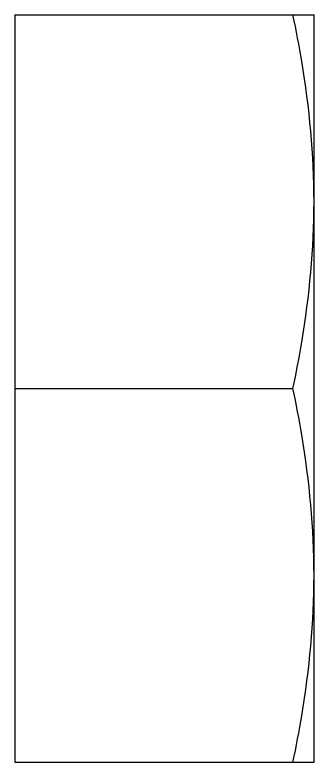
# Model space of a CAD drawing. Extents: x 1725261 to 1937680, y 860327 to 1571294.
# Drawn here: x 1840080.4 to 1840156.6, y 1252906 to 1253096.5 of the extents above; entities that cross this region are included whole.
import ezdxf

# ---------------------------------------------------------------- set-up
doc = ezdxf.new("R2010")
doc.units = 0
doc.header["$LTSCALE"] = 1000
doc.header["$MEASUREMENT"] = 0

msp = doc.modelspace()

# ---------------------------------------------------------------- linework, layer by layer
at = {"linetype": 'Continuous'}
for p, q in [((1840080.4, 1253096.52), (1840080.4, 1252906.01)), ((1840080.4, 1253096.52), (1840156.6, 1253096.52)), ((1840156.6, 1252906.01), (1840156.6, 1253096.52)), ((1840080.4, 1253001.27), (1840151.24, 1253001.27)), ((1840080.4, 1252906.01), (1840156.6, 1252906.01))]:
    msp.add_line(p, q, dxfattribs=at)
for points, knots in [([(1840156.6, 1253048.89), (1840156.6, 1253060.87), (1840155.07, 1253076.89), (1840152.07, 1253092.59), (1840151.24, 1253096.52)], [0, 0, 0, 0, 0.749211, 1, 1, 1, 1]), ([(1840151.24, 1253001.27), (1840152.07, 1253005.19), (1840155.07, 1253020.89), (1840156.6, 1253036.91), (1840156.6, 1253048.89)], [0, 0, 0, 0, 0.250789, 1, 1, 1, 1]), ([(1840156.6, 1252953.64), (1840156.6, 1252965.62), (1840155.07, 1252981.64), (1840152.07, 1252997.34), (1840151.24, 1253001.27)], [0, 0, 0, 0, 0.749211, 1, 1, 1, 1]), ([(1840151.24, 1252906.01), (1840152.07, 1252909.94), (1840155.07, 1252925.64), (1840156.6, 1252941.66), (1840156.6, 1252953.64)], [0, 0, 0, 0, 0.250789, 1, 1, 1, 1])]:
    msp.add_open_spline(points, degree=3, knots=knots, dxfattribs=at)

doc.saveas('drawing.dxf')
